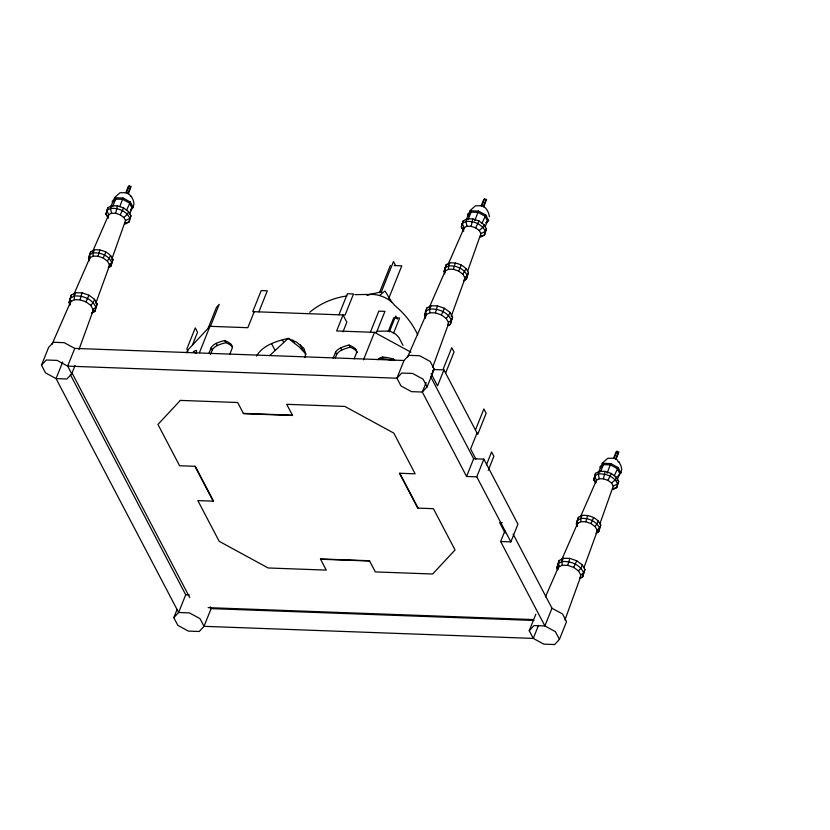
<?xml version="1.0" encoding="UTF-8"?>
<svg xmlns="http://www.w3.org/2000/svg" width="830" height="830" viewBox="0 0 830 830"><rect width="100%" height="100%" fill="white"/><g stroke="black" fill="none" stroke-linecap="round" stroke-linejoin="round"><path stroke-width="1.25" d="M89.412 259.873L89.879 257.86L93.105 256.148L93.116 252.911L94.34 249.861C101.644 249.197 110.058 252.424 113.015 259.551L110.992 266.057L108.72 267.634L109.415 264.614L111.791 262.602L113.015 259.551M444.6 273.921L445.305 270.912L448.522 269.2L448.542 265.963L449.756 262.913C457.06 262.238 465.485 265.476 468.431 272.603L466.419 279.108L464.146 280.685L464.842 277.666L467.217 275.653L468.431 272.603M582.079 515.409L578.396 517.37L576.373 523.865L576.923 526.428L577.618 523.408L580.844 521.697L580.855 518.46L582.079 515.409C589.383 514.735 597.797 517.972 600.754 525.1L598.731 531.605L596.459 533.182L597.154 530.163L599.53 528.15L600.754 525.1M305.056 357.668L305.544 353.258L303.905 348.393L296.725 342.251L288.186 338.401C276.432 341.182 263.027 345.01 256.501 356.07M111.677 259.572L125.538 220.49L123.805 217.47L120.215 214.825L115.712 213.269L117.414 205.83L123.608 207.977L128.557 211.619L130.943 215.779L129.055 222.015L125.237 224.038M467.539 271.41L480.964 233.541L479.232 230.512L475.632 227.866L471.129 226.31L472.83 218.881L479.024 221.019L483.983 224.66L486.359 228.831L484.471 235.056L480.663 237.079M599.862 523.906L613.277 486.038L611.544 483.008L607.954 480.363L603.452 478.806L605.153 471.378L611.347 473.525L616.296 477.167L618.682 481.327L616.794 487.563L612.976 489.576M82.056 292.834L75.592 292.751L71.318 295.013L69.077 302.317L69.938 305.129L70.737 301.684L74.41 299.723L79.991 299.796L82.056 292.834L88.997 295.231L94.537 299.308L97.203 303.967L94.962 311.271L92.255 312.848L93.053 309.403L95.886 307.266L97.203 303.967M425.624 317.029L426.153 314.726L429.836 312.775L435.408 312.848L437.483 305.876L444.413 308.272L449.964 312.36L452.63 317.019L450.389 324.312L447.671 325.9L448.47 322.445L451.313 320.318L452.63 317.019M557.947 569.525L558.476 567.222L562.149 565.272L567.73 565.344L569.795 558.372L576.736 560.779L582.276 564.857L584.942 569.515L582.702 576.819L579.994 578.396L580.793 574.951L583.625 572.814L584.942 569.515M93.105 256.148L97.982 256.211L99.922 249.934M448.522 269.2L453.408 269.252L455.348 262.975M580.844 521.697L585.721 521.759L587.661 515.482M70.633 298.012L71.318 295.013M89.183 260.879L88.634 258.327L90.657 251.822L94.34 249.861M90.657 251.822L88.634 258.327M106.997 211.36L107.827 207.78L111.635 205.767L117.414 205.83M425.821 312.059L426.745 308.065L431.009 305.803L437.483 305.876M444.424 273.07L444.06 271.369L446.073 264.863L449.756 262.913M445.544 267.167L446.073 264.863M472.83 218.881L467.062 218.809L463.244 220.832L461.356 227.057L463.742 231.228M463.773 229.464L464.167 227.731L462.186 223.488L463.244 220.832M557.387 569.733L556.816 567.855L559.057 560.561L563.331 558.3L569.795 558.372M558.372 563.56L559.057 560.561M577.597 520.825L578.396 517.37M595.017 475.715L595.567 473.328L599.374 471.305L605.153 471.378M130.652 210.073L133.163 207.376L130.352 202.022L123.037 198.038L119.8 206.514M486.069 223.125L488.58 220.427L485.778 215.063L478.454 211.079L474.75 220.759M617.551 476.513L620.902 472.924L618.091 467.57L610.776 463.586L607.062 473.256M78.954 349.586L93.105 310.659M95.761 303.365L109.467 265.662M432.606 367.493L448.532 323.71M451.178 316.406L464.883 278.704M564.929 619.989L580.398 577.421M583.936 567.689L597.206 531.2M75.011 365.563L71.702 373.832L66.898 378.988L56.056 378.594L45.536 372.867L41.5 365.169L48.586 347.448L53.4 342.282L64.242 342.676L74.762 348.403L404.013 360.49L408.817 355.333L419.658 355.728L430.179 361.455L434.215 369.153L427.128 386.873L422.314 392.04L411.473 391.646L400.963 385.919L396.927 378.21L404.013 360.49M69.959 300.118L69.077 302.317L70.145 304.174M107.827 207.78L105.939 214.016L108.315 218.176M106.645 212.241L105.939 214.016L108.149 217.273L108.751 214.68L106.759 210.447L110.577 208.423C118.119 207.728 126.824 211.069 129.874 218.435L129.055 222.015L124.936 223.083M75.592 292.751L74.275 296.051L74.41 299.723M111.147 205.996L112.59 202.416L115.681 199.086L122.674 199.345L129.449 203.028L132.043 207.988L129.656 213.964M111.635 205.767L110.577 208.423L111.511 213.217L108.751 214.68L92.244 252.382M112.818 206.255L115.681 199.086L115.495 197.758L123.037 198.038M125.807 192.768L128.391 186.325L131.161 186.418L128.162 193.94M126.295 192.975L129.304 185.464L130.331 187.435L128.183 192.799M105.918 252.009L103.221 258.016L107.402 261.097L109.415 264.614M123.608 207.977L120.215 214.825M88.997 295.231L85.967 301.861L90.75 305.378L93.053 309.403M62.665 362.056L56.056 378.594L178.626 612.499L189.468 612.903L199.989 618.63L204.024 626.328L533.275 638.415L543.795 644.142L554.637 644.537L559.441 639.37L566.537 621.66L562.501 613.951L551.981 608.224L513.116 534.064M126.575 210.208L130.352 202.022M110.701 255.526L107.402 261.097M128.557 211.619L127.498 214.275L123.805 217.47M74.762 348.403L67.666 366.123L71.702 373.832M94.537 299.308L93.219 302.608L90.75 305.378M130.943 215.779L129.874 218.435L125.538 220.49M186.615 352.74L187.57 350.353L210.81 325.422L219.234 304.351L216.506 307.276L208.091 328.338M192.404 345.124L197.55 332.249L195.268 327.902L186.843 348.963L187.985 351.132M199.459 352.605L209.969 326.315L247.817 327.705L254.219 311.696M208.828 353.57L211.183 347.666A8.985 6.277 -27.7 0 1 216.267 343.361A31.737 22.192 -27.7 0 1 224.66 340.518A31.737 22.192 -27.7 0 1 230.574 343.879L231.715 346.058A8.985 6.277 -27.7 0 1 232.556 346.971M210.436 354.566L212.324 349.845A8.985 6.277 -27.7 0 1 217.408 345.529A31.737 22.192 -27.7 0 1 225.802 342.697A31.737 22.192 -27.7 0 1 231.715 346.058M229.754 354.337L232.12 348.434A8.985 6.277 -27.7 0 0 230.574 343.879M258.887 311.873L267.312 290.811L261.18 290.583L252.756 311.644L345.093 315.037L353.518 293.976L347.386 293.747L338.962 314.809M210.156 606.792L211.111 608.608L204.024 626.328L199.21 631.495L188.369 631.091L177.848 625.364L173.812 617.665L177.122 609.396M70.353 374.631L185.713 594.778L178.626 612.499L173.812 617.665M342.987 331.824L346.836 322.206L343.039 314.954L336.638 330.963L376.509 332.425L384.933 311.364L378.812 311.136L370.388 332.197M333.183 358.135L335.538 352.231A8.985 6.277 -27.7 0 1 340.622 347.926A31.737 22.192 -27.7 0 1 349.015 345.083A31.737 22.192 -27.7 0 1 354.929 348.444L356.07 350.623A8.985 6.277 -27.7 0 1 357.46 352.636M335.268 357.948L336.679 354.41A8.985 6.277 -27.7 0 1 341.763 350.094A31.737 22.192 -27.7 0 1 350.156 347.262A31.737 22.192 -27.7 0 1 356.07 350.623M379.466 292.71L390.391 265.403M354.109 358.902L356.475 352.999A8.985 6.277 -27.7 0 0 354.929 348.444M381.136 292.419L393.482 261.543L395.599 265.59M363.488 359.836L374.486 332.353L410.923 352.19M389.436 296.694L401.793 265.818L394.188 265.538M388.284 331.44L393.742 317.797L399.624 318.014L393.711 332.788M389.312 331.896L395.671 315.981L397.311 319.114M426.745 308.065L424.504 315.358L425.365 318.181M425.385 313.159L424.504 315.358L425.572 317.226M444.06 271.369L445.274 268.318M431.009 305.803L429.691 309.092L429.836 312.775M466.574 219.047L468.006 215.458L471.108 212.127L478.09 212.387L484.865 216.08L487.469 221.039L485.073 227.015M467.062 218.809L465.993 221.465L466.937 226.258L464.167 227.731L448.19 264.251M468.245 219.307L471.108 212.127L470.911 210.81L478.454 211.079M481.234 205.809L483.807 199.366L486.588 199.47L483.579 206.981M481.711 206.027L484.72 198.505M483.61 205.85L485.758 200.487M461.335 265.05L458.637 271.068L462.829 274.149L464.842 277.666M479.024 221.019L475.632 227.866M444.413 308.272L441.394 314.912L446.167 318.43L448.47 322.445M482.002 223.249L485.778 215.063M466.128 268.578L462.829 274.149M483.983 224.66L482.915 227.327L479.232 230.512M449.964 312.36L448.646 315.649L446.167 318.43M486.359 228.831L484.471 235.056L480.363 236.135M426.101 382.589L422.314 392.04L466.564 476.472L476.773 476.845L510.855 541.897L500.646 541.513L504.899 530.889M431.32 375.523L433.727 369.516L443.936 369.889L437.535 385.898L431.081 373.573M445.617 373.095L454.041 352.034L451.759 347.687L443.334 368.748L477.727 434.37L486.152 413.309L483.869 408.962L475.445 430.023M477.001 432.99L470.6 448.989L475.881 459.073M466.564 476.472L473.65 458.751L430.604 376.602M476.773 476.845L483.859 459.125L473.65 458.751M486.453 464.8L491.599 451.925L493.881 456.282L488.268 470.32M510.855 541.897L517.941 524.176L483.859 459.125M538.473 625.415L533.275 638.415L529.239 630.717L535.858 614.179M556.816 567.855L558.134 564.566M595.567 473.328L593.678 479.564L595.463 482.687M594.737 476.908L593.678 479.564L595.888 482.821L596.49 480.228L594.498 475.984L598.316 473.971C605.859 473.276 614.563 476.617 617.613 483.983L616.794 487.563L612.685 488.631M577.192 521.842L576.373 523.865L577.524 525.888M563.331 558.3L562.014 561.599L562.149 565.272M598.409 472.737L600.329 467.954L603.431 464.634L610.413 464.883L617.188 468.577L619.782 473.536L616.918 480.715M599.374 471.305L598.316 473.971L599.25 478.754L596.49 480.228L580.502 516.748M600.557 471.803L603.431 464.634L603.234 463.306L610.776 463.586M551.981 608.224L544.895 625.945L534.053 625.55L529.239 630.717M613.546 458.305L616.13 451.862L618.9 451.966L615.902 459.488M614.034 458.523L617.043 451.012L618.07 452.983L615.497 459.426M593.658 517.547L590.96 523.564L595.141 526.645L597.154 530.163M611.347 473.525L607.954 480.363M576.736 560.779L573.706 567.409L578.489 570.926L580.793 574.951M614.314 475.746L618.091 467.57M598.44 521.074L595.141 526.645M616.296 477.167L615.238 479.823L611.544 483.008M582.276 564.857L580.959 568.156L578.489 570.926M618.682 481.327L617.613 483.983L613.277 486.038M52.031 344.284L71.11 300.688M73.683 294.795L90.19 257.093M407.457 357.325L426.537 313.74M429.11 307.847L445.606 270.144M545.445 596.874L559.368 565.054M561.433 560.343L577.929 522.641M306.083 354.244L299.153 346.899L288.186 338.401L269.584 355.634M114.115 197.997L119.997 192.778L126.44 192.653L129.48 194.303L130.642 196.523M115.495 197.758L112.143 201.348L112.59 202.416M130.497 209.658L133.163 207.376L134.004 203.692L133.132 199.926L131.047 195.942M41.5 365.169L46.314 360.002L57.156 360.396L67.666 366.123L396.927 378.21L401.73 373.054L412.572 373.448L423.093 379.175L427.128 386.873M469.531 211.038L475.424 205.819L481.867 205.705C486.556 207.282 488.714 212.21 489.43 216.744M468.006 215.458L467.57 214.399L470.911 210.81M485.924 222.699L488.58 220.427M378.646 359.369A9.856 8.03 43 0 1 381.52 358.56L382.879 357.097A48.752 39.705 43 0 1 393.462 359.089A48.752 39.705 43 0 1 394.914 360.345M393.462 359.089L392.092 360.542A48.752 39.705 43 0 0 381.52 358.56M432.606 370.875L434.215 369.153M601.854 463.534L607.747 458.326L614.19 458.202L617.219 459.851L618.381 462.071M603.234 463.306L599.883 466.896L600.329 467.954M309.735 312.277C320.141 303.375 333.473 297.846 347.013 295.926M379.549 295.532L384.985 290.967L391.853 302.234M619.782 473.536L620.902 472.924L621.743 469.24L620.871 465.474L618.786 461.49M108.232 267.53L110.992 266.057L111.791 262.602C108.844 255.474 100.42 252.237 93.116 252.911L89.433 254.872L89.879 257.86M91.767 312.972L94.962 311.271L95.886 307.266C92.472 299.018 82.73 295.273 74.275 296.051L70 298.312L70.737 301.684M463.648 280.571L466.419 279.108L467.217 275.653C464.261 268.526 455.846 265.289 448.542 265.963L444.859 267.914L445.305 270.912M448.252 325.453L450.389 324.312L451.313 320.318C447.899 312.07 438.147 308.324 429.691 309.092L425.427 311.364L426.153 314.726M595.971 533.067L598.731 531.605L599.53 528.15C596.583 521.022 588.159 517.785 580.855 518.46L577.172 520.41L577.618 523.408M579.506 578.51L582.702 576.819L583.625 572.814C580.212 564.566 570.469 560.821 562.014 561.599L557.739 563.861L558.476 567.222M480.964 233.541L485.301 231.487C482.251 224.121 473.546 220.77 465.993 221.465L462.186 223.488L461.356 227.057L463.565 230.325M381.738 291.797L366.87 295.075A18.592 10.282 21.8 0 1 394.52 305.243M377.152 331.263L389.841 331.014L395.796 334.262L398.888 337.488L402.996 345.332M370.626 294.432L354.908 294.629M111.511 213.217L115.712 213.269M466.937 226.258L471.129 226.31M599.25 478.754L603.452 478.806M243.356 413.392L292.419 415.187M502.223 522.734L499.67 522.641L505.055 532.933M320.567 559.223L369.63 561.028M185.713 594.778L189.333 594.913M208.143 607.643L533.524 619.585M211.111 608.608L533.908 620.456M453.408 269.252L458.637 271.068M435.408 312.848L441.394 314.912M97.982 256.211L103.221 258.016M79.991 299.796L85.967 301.861M585.721 521.759L590.96 523.564M567.73 565.344L573.706 567.409M195.309 352.937L193.328 351.858A48.752 8.508 -61.4 0 1 196.368 350.374A9.856 1.722 -61.4 0 1 196.098 353.186M394.852 305.575C404.449 313.605 412.552 323.461 417.729 334.895M388.897 298.146L390.007 300.19M467.57 214.399L468.691 216.547M559.441 639.37L555.405 631.672L544.895 625.945L500.646 541.513M349.015 345.083L350.156 347.262M340.622 347.926L341.763 350.094M399.832 473.266L418.102 508.116M335.538 352.231L336.679 354.41M300.211 344.72L303.728 351.422M292.855 340.155L294.1 342.531M282.283 339.761L283.528 342.136M271.545 343.662L275.052 350.374M224.66 340.518L225.802 342.697M216.267 343.361L217.408 345.529M211.183 347.666L212.324 349.845M194.894 466.294L213.154 501.154M71.992 372.888L189.759 597.631M377.816 359.743A9.856 8.03 43 0 1 382.879 357.097M180.338 400.402L157.939 424.441L179.581 465.734L195.299 466.315L213.559 501.164L197.841 500.594L219.182 541.316L268.142 567.969L326.273 570.106L320.421 558.943L369.485 560.738L375.336 571.912L432.658 574.007L455.058 549.979L433.416 508.686L417.698 508.105L399.427 473.245L415.145 473.826L393.814 433.104L344.844 406.441L286.724 404.314L292.575 415.477L243.512 413.682L237.66 402.509L180.338 400.402"/></g></svg>
